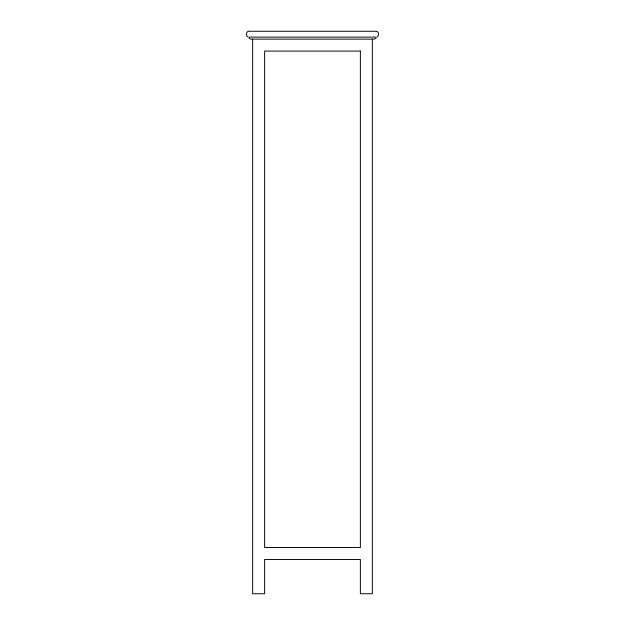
<?xml version="1.0" encoding="UTF-8"?>
<svg xmlns="http://www.w3.org/2000/svg" width="625" height="625" viewBox="0 0 625 625"><rect width="100%" height="100%" fill="white"/><g stroke="black" fill="none" stroke-linecap="round" stroke-linejoin="round"><path stroke-width="0.94" d="M376.062 38.117L374.336 39.117L250.664 39.117L248.938 38.117M377.328 36.969C379.109 35.656 378.953 31.422 376.328 31.25L248.672 31.25C246.047 31.422 245.891 35.656 247.672 36.969M248.672 37.117L376.328 37.117M372.344 39.117L372.344 593.75L360.375 593.75L360.375 559.477L264.625 559.477L264.625 593.75L252.656 593.75L252.656 39.117M360.375 51.086L264.625 51.086L264.625 547.508L360.375 547.508L360.375 51.086"/></g></svg>
